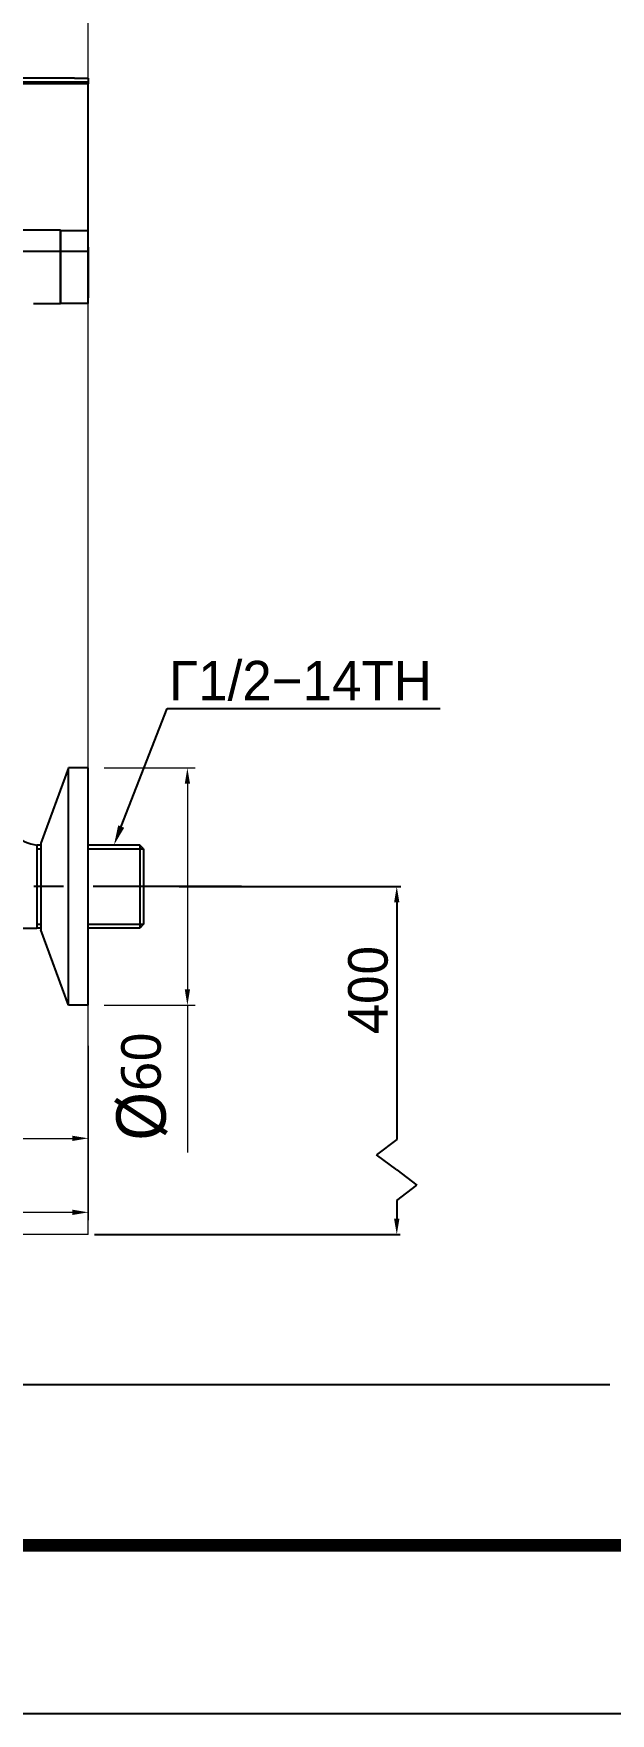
# Model space of a CAD drawing. Extents: x 1777 to 3131, y 3495 to 4487.
# Drawn here: x 2743.2 to 2889, y 3494.8 to 3919.4 of the extents above; entities that cross this region are included whole.
import ezdxf
from ezdxf import colors
from ezdxf.entities.mleader import LeaderData, LeaderLine
from ezdxf.math import Vec2, Vec3

# ---------------------------------------------------------------- set-up
doc = ezdxf.new("R2010")
doc.units = 0
doc.header["$LTSCALE"] = 30
doc.header["$MEASUREMENT"] = 0
doc.header["$PDMODE"] = 3
doc.header["$PDSIZE"] = -10
doc.linetypes.add('CENTER', pattern=[2, 1.25, -0.25, 0.25, -0.25])
doc.layers.get('0').update_dxf_attribs({"linetype": 'CONTINUOUS'})
doc.layers.get('DEFPOINTS').update_dxf_attribs({"linetype": 'CONTINUOUS'})
for name, color, linetype in [('02___PRT_ALL_AXES', 7, 'CONTINUOUS'), ('BODY', 7, 'CONTINUOUS'), ('DEF_LAYER_ASSEM_MEMBER', 7, 'CONTINUOUS')]:
    doc.layers.add(name, color=color, linetype=linetype)
doc.layers.add('\\M+5B3DF\\M+5B4E7\\M+5CFDF', color=3, linetype='CONTINUOUS', lineweight=9)
doc.layers.add('치수선', color=7, linetype='CONTINUOUS', lineweight=20)
doc.styles.add('Daelim Dimension', font='NanumGothic.ttf')
doc.styles.get("Standard").update_dxf_attribs({"font": 'SYMBOL'})
doc.dimstyles.new('DEFAULT', dxfattribs={"dimscale": 2, "dimtxt": 2, "dimasz": 2, "dimexe": 0, "dimexo": 2, "dimgap": 1, "dimtad": 1, "dimdec": 1, "dimzin": 9, "dimdsep": 46, "dimtxsty": 'Daelim Dimension', "dimcen": 0.5, "dimclrd": 252, "dimclre": 252, "dimclrt": 3, "dimadec": 1, "dimazin": 0, "dimtfac": 1, "dimtdec": 1, "dimtix": 1, "dimtmove": 0, "dimatfit": 3, "dimfxl": 0, "dimtolj": 1, "dimtzin": 1, "dimlwd": 9, "dimlwe": 9, "dimarcsym": 0})

# ---------------------------------------------------------------- blocks, each defined once
blk = doc.blocks.new('*D30')
at = {"color": 5, "lineweight": 9, "ltscale": 0.5}
for p, q in [((2561.19, 3730.03), (2561.19, 3619.46)), ((2757, 3647.19), (2757, 3619.46)), ((2565.19, 3621.46), (2753, 3621.46))]:
    blk.add_line(p, q, dxfattribs=at)
at = {"color": 5, "ltscale": 0.5}
for points in [[(2565.19, 3622.12), (2565.19, 3620.79), (2561.19, 3621.46)], [(2753, 3622.12), (2753, 3620.79), (2757, 3621.46)]]:
    blk.add_solid(points, dxfattribs=at)
at = {"layer": 'DEFPOINTS', "color": 0, "ltscale": 0.5}
for p in [(2561.19, 3734.03), (2757, 3651.19), (2757, 3621.46)]:
    blk.add_point(p, dxfattribs=at)
at = {"color": 7, "ltscale": 0.5, "insert": (2659.1, 3629.16), "char_height": 10, "attachment_point": 5, "style": 'Daelim Dimension'}
blk.add_mtext('\\A1;192.5', dxfattribs=at)
blk = doc.blocks.new('*D31')
at = {"color": 5, "lineweight": 9, "ltscale": 0.5}
for p, q in [((2619.41, 3663.58), (2619.41, 3638.16)), ((2757, 3663.58), (2757, 3638.16)), ((2623.41, 3640.16), (2753, 3640.16))]:
    blk.add_line(p, q, dxfattribs=at)
at = {"color": 5, "ltscale": 0.5}
for points in [[(2623.41, 3640.82), (2623.41, 3639.49), (2619.41, 3640.16)], [(2753, 3640.82), (2753, 3639.49), (2757, 3640.16)]]:
    blk.add_solid(points, dxfattribs=at)
at = {"layer": 'DEFPOINTS', "color": 0, "ltscale": 0.5}
for p in [(2619.41, 3667.58), (2757, 3667.58), (2757, 3640.16)]:
    blk.add_point(p, dxfattribs=at)
at = {"color": 7, "ltscale": 0.5, "insert": (2688.21, 3647.61), "char_height": 10, "attachment_point": 5, "style": 'Daelim Dimension'}
blk.add_mtext('\\A1;135', dxfattribs=at)
blk = doc.blocks.new('*D28')
at = {"color": 5, "lineweight": 9, "ltscale": 0.5}
for p, q in [((2761, 3733.8), (2784.05, 3733.8)), ((2782.05, 3729.8), (2782.05, 3677.8)), ((2761, 3673.8), (2784.05, 3673.8)), ((2782.05, 3673.8), (2782.05, 3636.55))]:
    blk.add_line(p, q, dxfattribs=at)
at = {"color": 5, "ltscale": 0.5}
for points in [[(2781.39, 3729.8), (2782.72, 3729.8), (2782.05, 3733.8)], [(2781.39, 3677.8), (2782.72, 3677.8), (2782.05, 3673.8)]]:
    blk.add_solid(points, dxfattribs=at)
at = {"layer": 'DEFPOINTS', "color": 0, "ltscale": 0.5}
for p in [(2757, 3733.8), (2757, 3673.8), (2782.05, 3673.8)]:
    blk.add_point(p, dxfattribs=at)
at = {"color": 7, "ltscale": 0.5, "insert": (2764.08, 3653.18), "char_height": 10, "attachment_point": 2, "rotation": 90, "style": 'Daelim Dimension'}
blk.add_mtext('\\A1;{\\H1.25x;\\C256;Ø}60', dxfattribs=at)

msp = doc.modelspace()

# ---------------------------------------------------------------- linework, layer by layer
at = {"color": 5, "ltscale": 0.5}
for p, q in [((2780, 3703.8), (2835.97, 3703.8)), ((2834.97, 3699.8), (2834.97, 3639.84)), ((2834.97, 3639.84), (2829.86, 3636)), ((2834.97, 3632.17), (2829.86, 3636)), ((2834.97, 3632.17), (2840.08, 3628.33)), ((2834.97, 3624.49), (2840.08, 3628.33)), ((2834.97, 3624.49), (2834.97, 3619.82)), ((2758.59, 3615.83), (2835.83, 3615.83))]:
    msp.add_line(p, q, dxfattribs=at)
at = {"color": 5}
msp.add_line((1798.53, 3577.94), (2888.84, 3577.94), dxfattribs=at)
at = {"ltscale": 0.5}
msp.add_lwpolyline([(1776.76, 3494.81), (3130.84, 3494.81), (3130.84, 4486.97), (1776.76, 4486.97)], close=True, dxfattribs=at)
at = {"color": 5, "linetype": 'ByBlock', "lineweight": 200, "const_width": 3.12}
msp.add_lwpolyline([(1798.53, 3537.29), (3108.93, 3537.29), (3108.93, 4463.93), (1798.53, 4463.93)], close=True, dxfattribs=at)
msp.add_arc((2745.59, 3725.5), 11.31, 200.1297, 261.9577)
at = {"color": 5, "ltscale": 0.5}
for points in [[(2834.3, 3699.8), (2835.64, 3699.8), (2834.97, 3703.8)], [(2834.3, 3619.82), (2835.64, 3619.82), (2834.97, 3615.82)]]:
    msp.add_solid(points, dxfattribs=at)
at = {"layer": '02___PRT_ALL_AXES', "color": 1, "linetype": 'CENTER'}
msp.add_line((2795.71, 3703.8), (2724.69, 3703.8), dxfattribs=at)
at = {"layer": '\\M+5B3DF\\M+5B4E7\\M+5CFDF', "color": 0, "lineweight": -3}
for p, q in [((2710.81, 3907.18), (2757, 3907.18)), ((2757, 3906.7), (2710.81, 3906.7)), ((2753.5, 3908.14), (2725.5, 3908.14)), ((2753.5, 3908.12), (2753.5, 3908.14)), ((2753.5, 3908.12), (2757, 3908.12)), ((2757, 3908.12), (2757, 3907.18)), ((2757, 3907.18), (2757, 3906.7)), ((2757, 3869.64), (2757, 3906.7)), ((2720.61, 3869.79), (2750, 3869.79)), ((2750, 3869.64), (2757, 3869.64)), ((2750, 3864.4), (2750, 3869.64)), ((2750, 3869.64), (2750, 3864.4)), ((2757, 3864.4), (2757, 3869.64)), ((2727.08, 3864.4), (2750, 3864.4)), ((2750, 3864.4), (2757, 3864.4)), ((2750, 3851.14), (2750, 3864.4)), ((2750, 3864.4), (2750, 3851.14)), ((2757, 3851.14), (2757, 3864.4))]:
    msp.add_line(p, q, dxfattribs=at)
for points in [[(2750, 3869.79), (2750, 3869.74), (2750, 3869.69), (2750, 3869.64)], [(2757, 3851.14), (2754.67, 3851.14), (2752.34, 3851.14), (2750, 3851.14)]]:
    msp.add_open_spline(points, degree=3, dxfattribs=at)
for points, knots in [([(2757, 3865.44), (2757, 3864.98), (2757, 3864.52), (2757, 3863.59), (2757, 3863.11), (2757, 3862.16), (2757, 3861.71), (2757, 3860.36), (2757, 3859.52), (2757, 3858.32), (2757, 3857.93), (2757, 3857.2), (2757, 3856.85), (2757, 3855.87), (2757, 3855.3), (2757, 3854.56), (2757, 3854.33), (2757, 3853.92), (2757, 3853.74), (2757, 3853.26), (2757, 3853.02), (2757, 3852.72), (2757, 3852.64), (2757, 3852.64)], [0, 0, 0, 0, 0.062777, 0.062777, 0.129722, 0.129722, 0.196666, 0.196666, 0.330555, 0.330555, 0.3975, 0.3975, 0.464444, 0.464444, 0.598333, 0.598333, 0.665278, 0.665278, 0.732222, 0.732222, 0.866111, 0.866111, 1, 1, 1, 1]), ([(2743.18, 3851.14), (2743.9, 3851.14), (2745.4, 3851.14), (2747.67, 3851.14), (2749.23, 3851.14), (2750, 3851.14)], [0, 0, 0, 0, 0.316126, 0.658063, 1, 1, 1, 1])]:
    msp.add_open_spline(points, degree=3, knots=knots, dxfattribs=at)
at = {"layer": 'BODY', "color": 1, "linetype": 'CENTER', "lineweight": 5}
msp.add_line((2685.45, 3888.89, 0), (2744.44, 3888.89, 0), dxfattribs=at)
at = {"layer": 'DEF_LAYER_ASSEM_MEMBER', "color": 7, "linetype": 'Continuous'}
for p, q in [((2752, 3733.8), (2745, 3714.75)), ((2757, 3733.8), (2752, 3733.8)), ((2752, 3673.8), (2752, 3733.8)), ((2757, 3673.8), (2757, 3733.8)), ((2745, 3714.3), (2744, 3714.3)), ((2744, 3714.3), (2744, 3693.3)), ((2744, 3714.3), (2744, 3693.3)), ((2745, 3714.75), (2745, 3692.85)), ((2770, 3714.3), (2757, 3714.3)), ((2771, 3713.3), (2770, 3714.3)), ((2770, 3714.3), (2770, 3693.3)), ((2771, 3713.3), (2771, 3694.3)), ((2771, 3694.3), (2770, 3693.3)), ((2718, 3693.3), (2744, 3693.3)), ((2745, 3693.3), (2744, 3693.3)), ((2752, 3673.8), (2745, 3692.85)), ((2770, 3693.3), (2757, 3693.3)), ((2757, 3673.8), (2752, 3673.8))]:
    msp.add_line(p, q, dxfattribs=at)
at = {"layer": 'DEF_LAYER_ASSEM_MEMBER', "color": 2, "linetype": 'Continuous'}
for p, q in [((2744, 3713.3), (2745, 3713.3)), ((2757, 3713.3), (2771, 3713.3)), ((2744, 3694.3), (2745, 3694.3)), ((2757, 3694.3), (2771, 3694.3))]:
    msp.add_line(p, q, dxfattribs=at)
at = {"layer": '치수선'}
for q in [(2757, 4181.85), (1900.13, 3615.83)]:
    msp.add_line((2757, 3615.83), q, dxfattribs=at)

# ---------------------------------------------------------------- texts
at = {"color": 7, "ltscale": 0.5, "insert": (2827.75, 3677.73), "char_height": 10, "attachment_point": 5, "rotation": 90, "style": 'Daelim Dimension'}
msp.add_mtext('\\A1;400', dxfattribs=at)

# ---------------------------------------------------------------- dimensions: what is measured, and where the dimension line sits
at = {"color": 5, "ltscale": 0.5}
for base, p1, p2, text, picture, middle in [((2757, 3621.46), (2561.19, 3734.03), (2757, 3651.19), '192.5', '*D30', (2659.1, 3621.46)), ((2757, 3640.16), (2619.41, 3667.58), (2757, 3667.58), '135', '*D31', (2688.21, 3640.16))]:
    dim = msp.add_linear_dim(base=base, p1=p1, p2=p2, text=text, dimstyle='DEFAULT', override={"dimtxt": 5, "dimexe": 1, "dimdec": 0, "dimclrd": 5, "dimclre": 5, "dimclrt": 7}, dxfattribs=at)
    dim.commit()
    dim.dimension.update_dxf_attribs({"geometry": picture, "text_midpoint": middle, "dimtype": 160})
dim = msp.add_linear_dim(base=(2782.05, 3673.8), p1=(2757, 3733.8), p2=(2757, 3673.8), angle=270, text='{\\H1.25x;\\C256;Ø}<>', dimstyle='DEFAULT', override={"dimtxt": 5, "dimexe": 1, "dimclrd": 5, "dimclre": 5, "dimclrt": 7}, dxfattribs=at)
dim.commit()
dim.dimension.update_dxf_attribs({"geometry": '*D28', "text_midpoint": (2782.05, 3653.18), "dimtype": 160})

# ---------------------------------------------------------------- leaders
at = {"ltscale": 0.5}
ml = msp.add_multileader_mtext('Standard', dxfattribs=at)
ml.set_content('G1/2-14TH', color=256)
ml.set_leader_properties(color=5)
ml.build(insert=Vec2(0, 0))
ml.multileader.update_dxf_attribs({"text_left_attachment_type": 6, "text_right_attachment_type": 6, "dogleg_length": 0.36, "arrow_head_size": 5})
ctx = ml.context
ctx.base_point, ctx.char_height, ctx.arrow_head_size, ctx.landing_gap_size, ctx.plane_origin = Vec3(2777.32, 3748.84), 10, 5, 0.09, Vec3(2761.78, 3719.83)
ctx.left_attachment, ctx.right_attachment = 6, 6
notes = []
notes.append((ctx, [(0, (1, 1, 0), (2776.96, 3748.84), (1, 0), 0.36, [(0, [(2763.5, 3714.3)], 0, [])])]))
ctx.mtext.insert, ctx.mtext.flow_direction = Vec3(2777.41, 3760.84), 5
for ctx, leaders in notes:
    for number, flags, end, landing, length, lines in leaders:
        leader = LeaderData()
        leader.index, (leader.has_last_leader_line, leader.has_dogleg_vector, leader.attachment_direction) = number, flags
        leader.last_leader_point, leader.dogleg_vector, leader.dogleg_length = Vec3(end), Vec3(landing), length
        for number, points, colour, breaks in lines:
            line = LeaderLine()
            line.index, line.vertices, line.color, line.breaks = number, Vec3.list(points), colors.encode_raw_color(colour), breaks
            leader.lines.append(line)
        ctx.leaders.append(leader)

doc.saveas('drawing.dxf')
